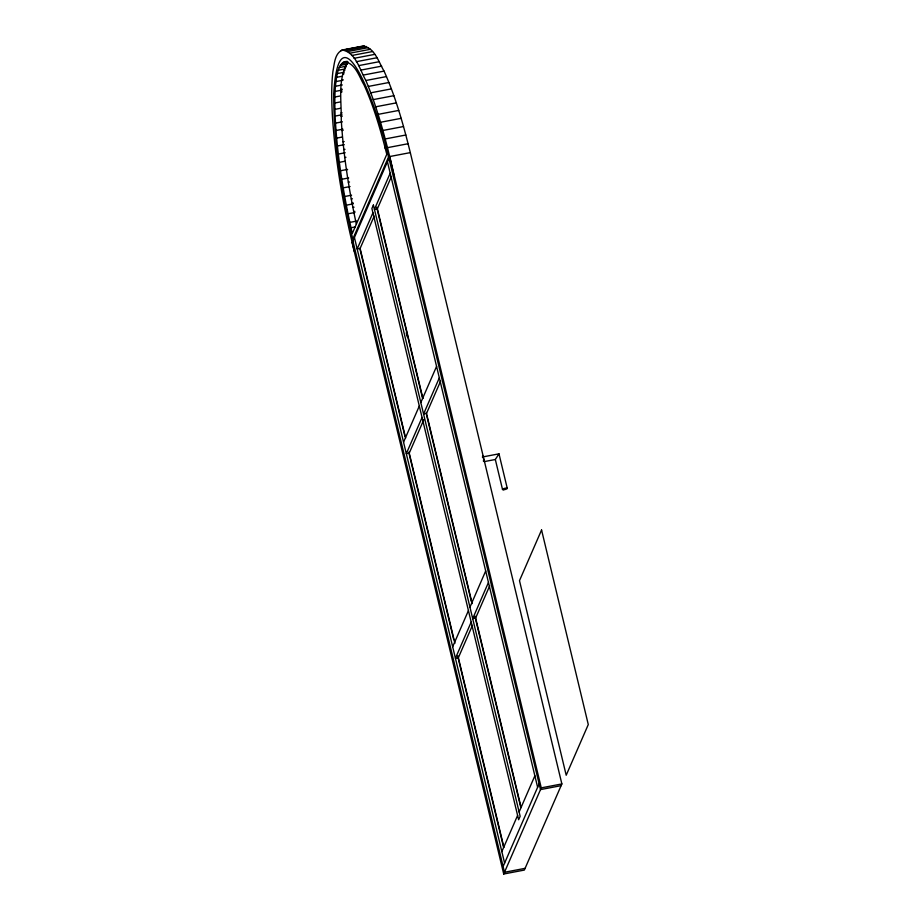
<?xml version="1.0" encoding="UTF-8"?>
<svg xmlns="http://www.w3.org/2000/svg" width="920" height="920" viewBox="0 0 920 920"><rect width="100%" height="100%" fill="white"/><g stroke="black" fill="none" stroke-linecap="round" stroke-linejoin="round"><path stroke-width="1.38" d="M384.652 145.946L386.791 154.295L352.303 233.461C343.528 194.879 337.077 155.641 335.122 116.081C334.684 101.913 334.351 87.526 337.306 73.577C338.514 68.402 340.779 61.306 347.266 61.329M348.105 61.95C337.341 78.763 341.607 100.843 341.262 119.83C343.344 154.939 348.91 189.773 356.339 224.123M483.494 461.357L483.46 460.414M502.527 489.497L495.328 459.494L498.985 453.836L482.39 456.998M342.24 50.014C355.913 52.336 359.846 70.023 365.861 80.5C376.165 105.041 383.364 130.755 389.678 156.572L352.164 242.684L503.723 874L524.342 870.067L561.867 783.932L410.308 152.617C403.443 124.913 395.796 97.209 384.054 71.116C378.741 62.295 374.704 47.426 362.859 46.08L342.24 50.014C334.523 53.67 334.431 64.124 332.913 71.426C331.188 86.399 331.614 101.534 332.442 116.564C335.466 162.127 343.378 207.299 354.372 251.585M372.933 212.819L357.167 248.998L360.111 248.434L374.187 216.131M390.195 173.202L374.428 209.38L377.372 208.817L391.448 176.513M403.546 442.175L419.313 406.007M420.808 402.558L436.574 366.378M422.061 417.484L406.306 453.652L409.25 453.1L423.89 419.508M439.323 377.855L423.568 414.034L426.512 413.471L440.588 381.179M452.674 646.783L468.429 610.604M469.936 607.165L485.691 570.986M471.19 622.081L455.423 658.26L458.367 657.696L472.443 625.393M488.451 582.463L472.684 618.643L475.628 618.079L489.704 585.775M501.848 851.609L517.603 815.442M519.11 811.992L534.865 775.813M503.102 866.536L539.12 783.851M503.723 874L541.259 787.865L389.689 156.549L410.308 152.617M498.444 454.848L498.985 453.87L507.265 488.324M343.976 49.933L364.596 46M340.618 50.692L361.238 46.759M345.816 50.439L366.436 46.506M347.76 51.532L368.379 47.598M349.796 53.21L370.403 49.289M351.9 55.476L372.519 51.543M354.096 58.305L374.716 54.372M343.022 62.468L347.139 61.686M341.63 63.641L347.139 62.583M356.35 61.686L376.97 57.753M340.365 65.331L347.403 64.043L345.655 65.285M339.227 67.562L346.092 66.251M344.597 67.712L345.782 67.482M358.662 65.619L379.281 61.686M338.203 70.311L345.069 69M343.666 70.621L344.839 70.391M337.306 73.577L344.183 72.266M361.031 70.069L381.65 66.148M342.861 74.002L344.034 73.784M336.547 77.326L342.044 76.279M363.434 75.037L384.054 71.116M341.872 79.948L343.056 79.729M335.926 81.57L342.792 80.258M335.432 86.273L342.309 84.962M365.861 80.5L386.48 76.578M341.032 89.412L342.205 89.194M335.087 91.425L341.964 90.114M368.31 86.434L388.93 82.501M340.906 92.046L342.079 91.816M334.891 97.002L340.388 95.956M370.772 92.816L391.391 88.883M334.822 102.994L340.32 101.948M373.232 99.613L393.852 95.68M334.903 109.353L340.4 108.307M340.94 113.056L342.125 112.838M375.693 106.8L396.301 102.879M335.122 116.081L341.998 114.77M341.09 116.403L342.263 116.184M378.12 114.367L398.739 110.434M335.49 123.13L342.366 121.82M335.995 130.49L342.861 129.179M380.523 122.268L401.143 118.335M341.975 130.525L343.16 130.295M336.639 138.115L342.136 137.069M382.892 130.468L403.512 126.534M342.987 141.784L344.172 141.553M337.41 145.981L344.287 144.67M385.216 138.943L405.835 135.01M343.827 149.558L345 149.339M338.318 154.065L345.195 152.755M387.481 147.66L408.1 143.727M344.781 157.527L345.954 157.297M339.353 162.322L344.85 161.276M340.515 170.74L347.392 169.429M346.438 169.74L347.61 169.51M341.803 179.262L348.68 177.951M348.346 182.195L349.531 181.976M343.195 187.864L350.072 186.553M344.701 196.512L351.578 195.201M351.267 199.007L352.44 198.777M352.061 203.216L353.234 202.986M346.311 205.171L353.188 203.861M352.866 207.425L354.05 207.195M353.705 211.623L354.878 211.393M348.024 213.808L354.89 212.497M349.818 222.398L356.695 221.087M351.003 227.746L355.131 226.964M484.679 461.529L495.328 459.494M541.259 787.865L561.867 783.932M561.12 785.657L540.5 789.59L388.941 158.274M525.101 868.342L504.482 872.275L352.912 240.959M344.517 61.858C355.419 63.089 359.133 76.774 364.021 84.904C373.301 105.409 379.707 127.075 385.399 148.798M482.54 457.056L482.862 457.642M387.435 161.724L537.625 787.29M377.016 207.299L422.912 398.486M426.259 412.436L472.167 603.623M475.18 616.181L521.077 807.357M376.74 207.391L422.567 398.245M426.535 414.782L471.35 601.461M475.042 616.825L520.858 807.679M406.272 332.787L407.272 336.973M360.042 248.124L405.639 438.035M408.986 451.996L454.917 643.298M457.93 655.868L503.861 847.17M360.157 249.791L404.972 436.471M408.94 453.008L453.755 639.688M457.78 656.443L503.596 847.308M354.418 237.521L504.597 863.098M389.678 156.572L393.841 174.892M482.574 455.618A4.416 0.793 79.2 0 1 483.276 457.596M483.494 458.459A4.416 0.793 79.2 0 1 483.966 461.541M333.73 93.713C333.477 142.738 341.872 191.417 352.762 239.085L388.401 157.286C386.411 136.528 339.871 -8.521 333.73 93.713M373.393 205.068L371.898 208.518L518.639 819.743L520.145 816.293L373.393 205.068M541.569 529.989L519.49 580.658L566.202 775.238L588.282 724.557L541.569 529.989M503.666 489.727A2.438 0.609 -13.5 0 0 507.276 488.393A2.438 0.609 -13.5 0 0 503.757 488.623A2.438 0.609 -13.5 0 0 503.666 489.727"/></g></svg>
